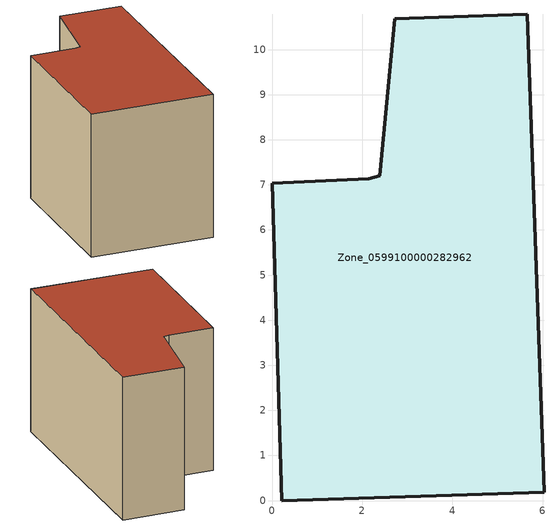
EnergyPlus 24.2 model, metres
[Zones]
Zone_0599100000282962
 floor ground (C_G): 2.14,7.13 2.39,7.2 2.73,10.68 5.66,10.78 6.03,0.18 0.22,0 0,7.04 z0
 wall outside (C_F): 0,7.04 0.22,0 6.03,0.18 5.66,10.78 2.73,10.68 2.39,7.2 2.14,7.13 0,7.04 z0:6.87
 roof outside (C_R): 5.66,10.78 2.73,10.68 2.39,7.2 2.14,7.13 0,7.04 0.22,0 6.03,0.18 z6.87
[BUILDING]
Pand.0599100000282962: North Axis=0; Terrain=City; Loads Convergence Tolerance Value=0.04; Temperature Convergence Tolerance Value=0.4; Solar Distribution=FullExterior; Maximum Number of Warmup Days=25; Minimum Number of Warmup Days=1
[Site:Location]
Rotterdam.The.Hague.AP_ZH_NLD Design_Conditions: Latitude=51.96; Longitude=4.45; Time Zone=1; Elevation=-4.5
[SITE:GROUNDTEMPERATURE:BUILDINGSURFACE]
18, 18, 18, 18, 18, 18, 18, 18, 18, 18, 18, 18
[MATERIAL] Thermal Absorptance=0.9; Solar Absorptance=0.7; Visible Absorptance=0.7
Name | Roughness | Thickness | Conductivity | Density | Specific Heat
G.TC.1946-1964 | MediumSmooth | 0.15 | 1 | 540 | 1210
F.TC.1946-1964 | Rough | 0.3 | 0.857143 | 1920 | 840
R.TC.1946-1964 | MediumRough | 0.2 | 0.235294 | 1500 | 1000
[CONSTRUCTION]
C_G: G.TC.1946-1964
C_F: F.TC.1946-1964
C_R: R.TC.1946-1964
[ZONE]
Zone_0599100000282962: Type=1; Multiplier=1; Ceiling Height=Autocalculate; Volume=Autocalculate; Floor Area=autocalculate; Part of Total Floor Area=Yes
[ZONEINFILTRATION:DESIGNFLOWRATE]
Infil_Zone_0599100000282962: Zone or ZoneList or Space or SpaceList=Zone_0599100000282962; Schedule=AlwaysOn; Design Flow Rate Calculation Method=Flow/Area; Flow Rate per Floor Area=0.003; Constant Term Coefficient=1; Temperature Term Coefficient=0; Velocity Term Coefficient=0; Velocity Squared Term Coefficient=0
[HVACTEMPLATE:ZONE:IDEALLOADSAIRSYSTEM]
Zone_0599100000282962: Maximum Heating Supply Air Temperature=50; Minimum Cooling Supply Air Temperature=13; Maximum Heating Supply Air Humidity Ratio=0.0156; Minimum Cooling Supply Air Humidity Ratio=0.0077; Heating Limit=NoLimit; Cooling Limit=NoLimit; Dehumidification Control Type=ConstantSensibleHeatRatio; Cooling Sensible Heat Ratio=0.7; Dehumidification Setpoint=60; Humidification Control Type=None; Humidification Setpoint=30; Outdoor Air Method=None; Outdoor Air Flow Rate per Person=0.00944; Outdoor Air Flow Rate per Zone Floor Area=0; Outdoor Air Flow Rate per Zone=0; Demand Controlled Ventilation Type=None; Outdoor Air Economizer Type=NoEconomizer; Heat Recovery Type=None; Sensible Heat Recovery Effectiveness=0.7; Latent Heat Recovery Effectiveness=0.65
[ZONECONTROL:THERMOSTAT]
ThermostatControl_Zone_0599100000282962: Zone or ZoneList=Zone_0599100000282962; Control Type Schedule=DualSetpointControlType; Control 1=Thermostat_Zone_0599100000282962; Temperature Difference Between Cutout And Setpoint=0
[THERMOSTATSETPOINT:DUALSETPOINT]
Thermostat_Zone_0599100000282962: Heating Setpoint Temperature Schedule=HeatingSetpoint_Zone_0599100000282962; Cooling Setpoint Temperature Schedule=CoolingSetpoint_Zone_0599100000282962
[SCHEDULE:COMPACT]
HeatingSetpoint_Zone_0599100000282962: Through: 12/31, For: AllDays, Until: 24:00, 21
CoolingSetpoint_Zone_0599100000282962: Through: 12/31, For: AllDays, Until: 24:00, 24
DualSetpointControlType: Through: 12/31, For: AllDays, Until: 24:00, 4
AlwaysOn: Through: 12/31, For: AllDays, Until: 24:00, 1
